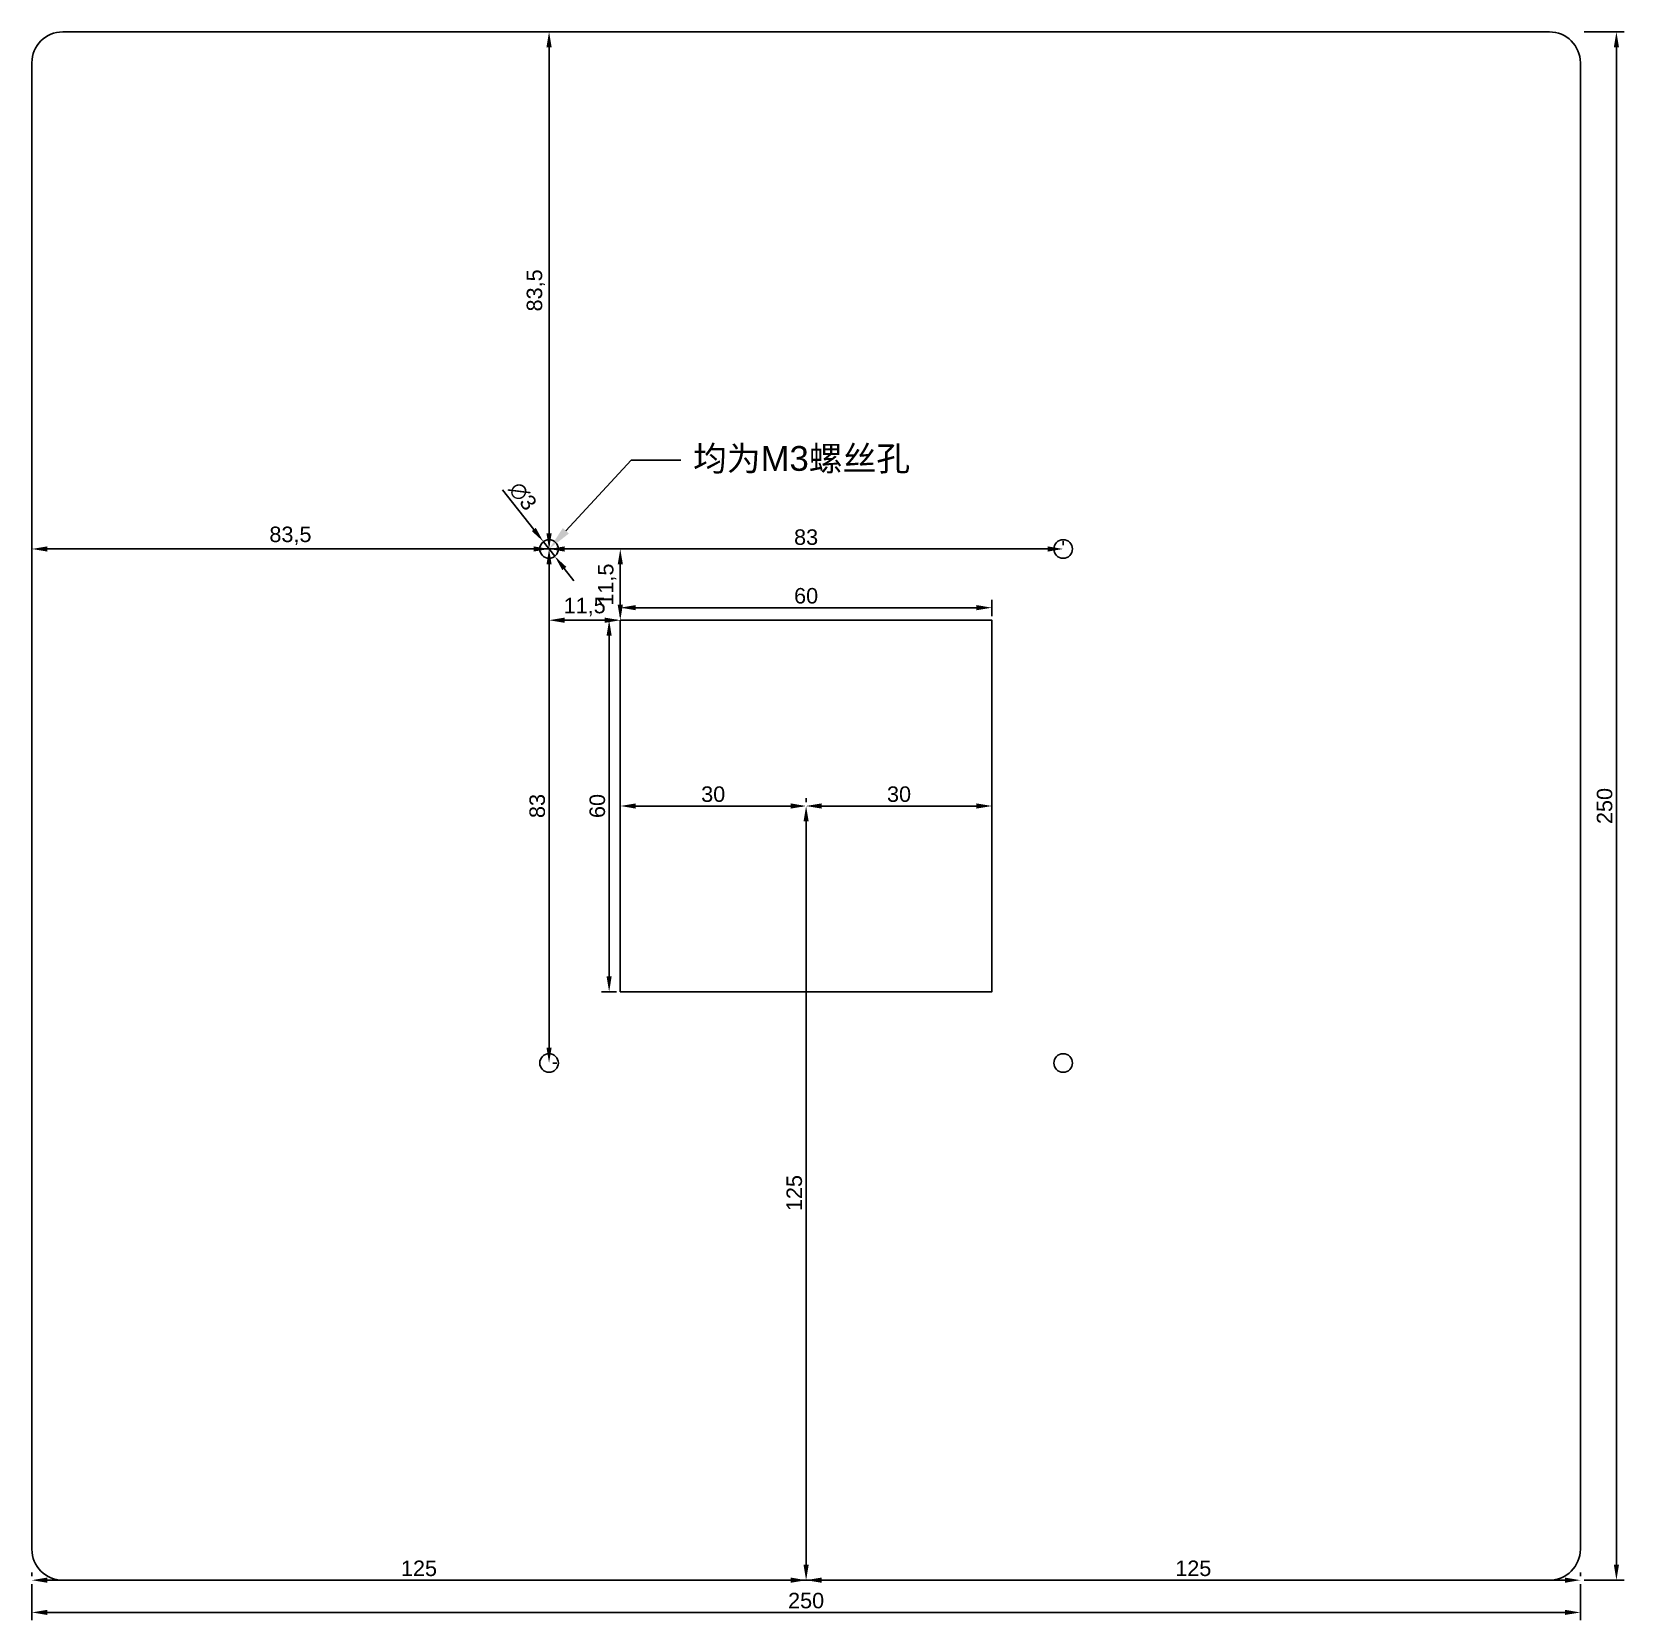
# Model space of a CAD drawing. Header units: millimetres. Extents: x 120 to 377, y 114 to 370.
import ezdxf
from ezdxf import colors
from ezdxf.entities.mleader import LeaderData, LeaderLine
from ezdxf.math import Vec2, Vec3

# ---------------------------------------------------------------- set-up
doc = ezdxf.new("R2010")
doc.units = ezdxf.units.MM
doc.styles.get("Standard").update_dxf_attribs({"font": 'arial.ttf'})
doc.dimstyles.new('ISO-25', dxfattribs={"dimtxt": 2.5, "dimasz": 2.5, "dimexe": 1.25, "dimexo": 0.625, "dimtad": 1, "dimtxsty": 'Standard', "dimcen": 2.5, "dimadec": 0, "dimazin": 0, "dimtfac": 1, "dimtmove": 0, "dimatfit": 3, "dimfxl": 1, "dimarcsym": 0})

# ---------------------------------------------------------------- blocks, each defined once
blk = doc.blocks.new('*D1')
at = {"color": 0, "lineweight": -2, "transparency": 16777216}
for p, q in [((120, 119.38), (120, 113.54)), ((370, 119.38), (370, 113.54)), ((122.5, 114.79), (367.5, 114.79))]:
    blk.add_line(p, q, dxfattribs=at)
at = {"color": 0, "transparency": 16777216}
for points in [[(122.5, 115.21), (122.5, 114.38), (120, 114.79)], [(367.5, 115.21), (367.5, 114.38), (370, 114.79)]]:
    blk.add_solid(points, dxfattribs=at)
at = {"layer": 'Defpoints', "color": 0, "transparency": 16777216}
for p in [(120, 120), (370, 120), (370, 114.79)]:
    blk.add_point(p, dxfattribs=at)
at = {"color": 0, "transparency": 16777216, "insert": (245, 116.69), "char_height": 2.5, "attachment_point": 5}
blk.add_mtext('250', dxfattribs=at)
blk = doc.blocks.new('*D2')
at = {"color": 0, "lineweight": -2, "transparency": 16777216}
for p, q in [((370.63, 370), (377.07, 370)), ((375.82, 367.5), (375.82, 122.5)), ((370.63, 120), (377.07, 120))]:
    blk.add_line(p, q, dxfattribs=at)
at = {"color": 0, "transparency": 16777216}
for points in [[(375.4, 367.5), (376.23, 367.5), (375.82, 370)], [(375.4, 122.5), (376.23, 122.5), (375.82, 120)]]:
    blk.add_solid(points, dxfattribs=at)
at = {"layer": 'Defpoints', "color": 0, "transparency": 16777216}
for p in [(370, 370), (370, 120), (375.82, 120)]:
    blk.add_point(p, dxfattribs=at)
at = {"color": 0, "transparency": 16777216, "insert": (373.92, 245), "char_height": 2.5, "attachment_point": 5, "rotation": 90}
blk.add_mtext('250', dxfattribs=at)
blk = doc.blocks.new('*D3')
at = {"color": 0, "lineweight": -2, "transparency": 16777216}
for p, q in [((206.62, 370), (202.25, 370)), ((203.5, 367.5), (203.5, 289)), ((206.62, 286.5), (202.25, 286.5))]:
    blk.add_line(p, q, dxfattribs=at)
at = {"color": 0, "transparency": 16777216}
for points in [[(203.08, 367.5), (203.92, 367.5), (203.5, 370)], [(203.08, 289), (203.92, 289), (203.5, 286.5)]]:
    blk.add_solid(points, dxfattribs=at)
at = {"layer": 'Defpoints', "color": 0, "transparency": 16777216}
for p in [(207.24, 370), (203.5, 286.5), (207.24, 286.5)]:
    blk.add_point(p, dxfattribs=at)
at = {"color": 0, "transparency": 16777216, "insert": (201.37, 328.25), "char_height": 2.5, "attachment_point": 5, "rotation": 90}
blk.add_mtext('83,5', dxfattribs=at)
blk = doc.blocks.new('*D4')
at = {"color": 0, "lineweight": -2, "transparency": 16777216}
for p, q in [((120, 285.88), (120, 285.25)), ((122.5, 286.5), (201, 286.5)), ((203.5, 287.12), (203.5, 287.75))]:
    blk.add_line(p, q, dxfattribs=at)
at = {"color": 0, "transparency": 16777216}
for points in [[(122.5, 286.92), (122.5, 286.08), (120, 286.5)], [(201, 286.92), (201, 286.08), (203.5, 286.5)]]:
    blk.add_solid(points, dxfattribs=at)
at = {"layer": 'Defpoints', "color": 0, "transparency": 16777216}
for p in [(120, 286.5), (203.5, 286.5), (203.5, 286.5)]:
    blk.add_point(p, dxfattribs=at)
at = {"color": 0, "transparency": 16777216, "insert": (161.75, 288.63), "char_height": 2.5, "attachment_point": 5}
blk.add_mtext('83,5', dxfattribs=at)
blk = doc.blocks.new('*D5')
at = {"color": 0, "lineweight": -2, "transparency": 16777216}
for p, q in [((203.5, 287.12), (203.5, 287.75)), ((206, 286.5), (284, 286.5)), ((286.5, 287.12), (286.5, 287.75))]:
    blk.add_line(p, q, dxfattribs=at)
at = {"color": 0, "transparency": 16777216}
for points in [[(206, 286.92), (206, 286.08), (203.5, 286.5)], [(284, 286.92), (284, 286.08), (286.5, 286.5)]]:
    blk.add_solid(points, dxfattribs=at)
at = {"layer": 'Defpoints', "color": 0, "transparency": 16777216}
for p in [(203.5, 286.5), (286.5, 286.5), (286.5, 286.5)]:
    blk.add_point(p, dxfattribs=at)
at = {"color": 0, "transparency": 16777216, "insert": (245, 288.4), "char_height": 2.5, "attachment_point": 5}
blk.add_mtext('83', dxfattribs=at)
blk = doc.blocks.new('*D6')
at = {"color": 0, "lineweight": -2, "transparency": 16777216}
for p, q in [((120, 120.62), (120, 121.25)), ((245, 120.62), (245, 121.25)), ((122.5, 120), (242.5, 120))]:
    blk.add_line(p, q, dxfattribs=at)
at = {"color": 0, "transparency": 16777216}
for points in [[(122.5, 120.42), (122.5, 119.58), (120, 120)], [(242.5, 120.42), (242.5, 119.58), (245, 120)]]:
    blk.add_solid(points, dxfattribs=at)
at = {"layer": 'Defpoints', "color": 0, "transparency": 16777216}
for p in [(120, 120), (245, 120), (245, 120)]:
    blk.add_point(p, dxfattribs=at)
at = {"color": 0, "transparency": 16777216, "insert": (182.5, 121.9), "char_height": 2.5, "attachment_point": 5}
blk.add_mtext('125', dxfattribs=at)
blk = doc.blocks.new('*D7')
at = {"color": 0, "lineweight": -2, "transparency": 16777216}
for p, q in [((245, 120.62), (245, 121.25)), ((370, 120.62), (370, 121.25)), ((247.5, 120), (367.5, 120))]:
    blk.add_line(p, q, dxfattribs=at)
at = {"color": 0, "transparency": 16777216}
for points in [[(247.5, 120.42), (247.5, 119.58), (245, 120)], [(367.5, 120.42), (367.5, 119.58), (370, 120)]]:
    blk.add_solid(points, dxfattribs=at)
at = {"layer": 'Defpoints', "color": 0, "transparency": 16777216}
for p in [(245, 120), (370, 120), (370, 120)]:
    blk.add_point(p, dxfattribs=at)
at = {"color": 0, "transparency": 16777216, "insert": (307.5, 121.9), "char_height": 2.5, "attachment_point": 5}
blk.add_mtext('125', dxfattribs=at)
blk = doc.blocks.new('*D8')
at = {"color": 0, "lineweight": -2, "transparency": 16777216}
for p, q in [((244.38, 245), (243.75, 245)), ((245, 122.5), (245, 242.5)), ((244.38, 120), (243.75, 120))]:
    blk.add_line(p, q, dxfattribs=at)
at = {"color": 0, "transparency": 16777216}
for points in [[(244.58, 242.5), (245.42, 242.5), (245, 245)], [(244.58, 122.5), (245.42, 122.5), (245, 120)]]:
    blk.add_solid(points, dxfattribs=at)
at = {"layer": 'Defpoints', "color": 0, "transparency": 16777216}
for p in [(245, 245), (245, 245), (245, 120)]:
    blk.add_point(p, dxfattribs=at)
at = {"color": 0, "transparency": 16777216, "insert": (243.1, 182.5), "char_height": 2.5, "attachment_point": 5, "rotation": 90}
blk.add_mtext('125', dxfattribs=at)
blk = doc.blocks.new('*D9')
at = {"color": 0, "lineweight": -2, "transparency": 16777216}
for p, q in [((245, 245.63), (245, 246.25)), ((272.5, 245), (247.5, 245)), ((275, 245.63), (275, 246.25))]:
    blk.add_line(p, q, dxfattribs=at)
at = {"color": 0, "transparency": 16777216}
for points in [[(247.5, 245.42), (247.5, 244.58), (245, 245)], [(272.5, 245.42), (272.5, 244.58), (275, 245)]]:
    blk.add_solid(points, dxfattribs=at)
at = {"layer": 'Defpoints', "color": 0, "transparency": 16777216}
for p in [(245, 245), (245, 245), (275, 245)]:
    blk.add_point(p, dxfattribs=at)
at = {"color": 0, "transparency": 16777216, "insert": (260, 246.9), "char_height": 2.5, "attachment_point": 5}
blk.add_mtext('30', dxfattribs=at)
blk = doc.blocks.new('*D10')
at = {"color": 0, "lineweight": -2, "transparency": 16777216}
for p, q in [((215, 275.63), (215, 278.27)), ((275, 275.63), (275, 278.27)), ((272.5, 277.02), (217.5, 277.02))]:
    blk.add_line(p, q, dxfattribs=at)
at = {"color": 0, "transparency": 16777216}
for points in [[(217.5, 277.44), (217.5, 276.61), (215, 277.02)], [(272.5, 277.44), (272.5, 276.61), (275, 277.02)]]:
    blk.add_solid(points, dxfattribs=at)
at = {"layer": 'Defpoints', "color": 0, "transparency": 16777216}
for p in [(215, 277.02), (215, 275), (275, 275)]:
    blk.add_point(p, dxfattribs=at)
at = {"color": 0, "transparency": 16777216, "insert": (245, 278.93), "char_height": 2.5, "attachment_point": 5}
blk.add_mtext('60', dxfattribs=at)
blk = doc.blocks.new('*D12')
at = {"color": 0, "lineweight": -2, "transparency": 16777216}
for p, q in [((215.63, 286.5), (216.25, 286.5)), ((215, 277.5), (215, 284)), ((215.63, 275), (216.25, 275))]:
    blk.add_line(p, q, dxfattribs=at)
at = {"color": 0, "transparency": 16777216}
for points in [[(214.58, 284), (215.42, 284), (215, 286.5)], [(214.58, 277.5), (215.42, 277.5), (215, 275)]]:
    blk.add_solid(points, dxfattribs=at)
at = {"layer": 'Defpoints', "color": 0, "transparency": 16777216}
for p in [(215, 286.5), (215, 286.5), (215, 275)]:
    blk.add_point(p, dxfattribs=at)
at = {"color": 0, "transparency": 16777216, "insert": (212.87, 280.75), "char_height": 2.5, "attachment_point": 5, "rotation": 90}
blk.add_mtext('11,5', dxfattribs=at)
blk = doc.blocks.new('*D14')
at = {"color": 0, "lineweight": -2, "transparency": 16777216}
for p, q in [((202.88, 286.5), (202.25, 286.5)), ((203.5, 284), (203.5, 206)), ((204.13, 203.5), (204.75, 203.5))]:
    blk.add_line(p, q, dxfattribs=at)
at = {"color": 0, "transparency": 16777216}
for points in [[(203.08, 284), (203.92, 284), (203.5, 286.5)], [(203.08, 206), (203.92, 206), (203.5, 203.5)]]:
    blk.add_solid(points, dxfattribs=at)
at = {"layer": 'Defpoints', "color": 0, "transparency": 16777216}
for p in [(203.5, 286.5), (203.5, 203.5), (203.5, 203.5)]:
    blk.add_point(p, dxfattribs=at)
at = {"color": 0, "transparency": 16777216, "insert": (201.6, 245), "char_height": 2.5, "attachment_point": 5, "rotation": 90}
blk.add_mtext('83', dxfattribs=at)
blk = doc.blocks.new('*D15')
at = {"color": 0, "lineweight": -2, "transparency": 16777216}
for p, q in [((203.5, 275.63), (203.5, 276.25)), ((215, 275.63), (215, 276.25)), ((212.5, 275), (206, 275))]:
    blk.add_line(p, q, dxfattribs=at)
at = {"color": 0, "transparency": 16777216}
for points in [[(206, 275.42), (206, 274.58), (203.5, 275)], [(212.5, 275.42), (212.5, 274.58), (215, 275)]]:
    blk.add_solid(points, dxfattribs=at)
at = {"layer": 'Defpoints', "color": 0, "transparency": 16777216}
for p in [(203.5, 275), (203.5, 275), (215, 275)]:
    blk.add_point(p, dxfattribs=at)
at = {"color": 0, "transparency": 16777216, "insert": (209.25, 277.13), "char_height": 2.5, "attachment_point": 5}
blk.add_mtext('11,5', dxfattribs=at)
blk = doc.blocks.new('*D16')
at = {"color": 0, "lineweight": -2, "transparency": 16777216}
for p, q in [((214.38, 275), (211.95, 275)), ((213.2, 272.5), (213.2, 217.5)), ((214.38, 215), (211.95, 215))]:
    blk.add_line(p, q, dxfattribs=at)
at = {"color": 0, "transparency": 16777216}
for points in [[(212.78, 272.5), (213.61, 272.5), (213.2, 275)], [(212.78, 217.5), (213.61, 217.5), (213.2, 215)]]:
    blk.add_solid(points, dxfattribs=at)
at = {"layer": 'Defpoints', "color": 0, "transparency": 16777216}
for p in [(215, 275), (213.2, 215), (215, 215)]:
    blk.add_point(p, dxfattribs=at)
at = {"color": 0, "transparency": 16777216, "insert": (211.3, 245), "char_height": 2.5, "attachment_point": 5, "rotation": 90}
blk.add_mtext('60', dxfattribs=at)
blk = doc.blocks.new('*D17')
at = {"color": 0, "lineweight": -2, "transparency": 16777216}
for p, q in [((196.01, 296.07), (201.04, 289.65)), ((204.42, 285.32), (202.58, 287.68)), ((205.96, 283.35), (207.51, 281.38))]:
    blk.add_line(p, q, dxfattribs=at)
at = {"color": 0, "transparency": 16777216}
for points in [[(201.36, 289.91), (200.71, 289.39), (202.58, 287.68)], [(206.29, 283.61), (205.64, 283.09), (204.42, 285.32)]]:
    blk.add_solid(points, dxfattribs=at)
at = {"layer": 'Defpoints', "color": 0, "transparency": 16777216}
for p in [(202.58, 287.68), (204.42, 285.32)]:
    blk.add_point(p, dxfattribs=at)
at = {"color": 0, "transparency": 16777216, "insert": (199.25, 295.02), "char_height": 2.5, "attachment_point": 5, "rotation": 308.0418}
blk.add_mtext('∅3', dxfattribs=at)
blk = doc.blocks.new('*D39')
at = {"color": 0, "lineweight": -2, "transparency": 16777216}
for p, q in [((215, 245.63), (215, 246.25)), ((217.5, 245), (242.5, 245)), ((245, 245.63), (245, 246.25))]:
    blk.add_line(p, q, dxfattribs=at)
at = {"color": 0, "transparency": 16777216}
for points in [[(217.5, 245.42), (217.5, 244.58), (215, 245)], [(242.5, 245.42), (242.5, 244.58), (245, 245)]]:
    blk.add_solid(points, dxfattribs=at)
at = {"layer": 'Defpoints', "color": 0, "transparency": 16777216}
for p in [(215, 245), (245, 245), (245, 245)]:
    blk.add_point(p, dxfattribs=at)
at = {"color": 0, "transparency": 16777216, "insert": (230, 246.9), "char_height": 2.5, "attachment_point": 5}
blk.add_mtext('30', dxfattribs=at)

msp = doc.modelspace()

# ---------------------------------------------------------------- linework, layer by layer
for p, q in [((125, 370), (365, 370)), ((120, 270), (120, 365)), ((370, 365), (370, 125)), ((120, 125), (120, 270)), ((365, 120), (125, 120))]:
    msp.add_line(p, q)
msp.add_lwpolyline([(215, 215), (275, 215), (275, 275), (215, 275)], close=True)
for centre in [(203.5, 286.5), (286.5, 286.5), (203.5, 203.5), (286.5, 203.5)]:
    msp.add_circle(centre, 1.5)
for centre, start, end in [((125, 365), 90, 180), ((365, 365), 0, 90), ((125, 125), 180, 270), ((365, 125), 270, 0)]:
    msp.add_arc(centre, 5, start, end)

# ---------------------------------------------------------------- dimensions: what is measured, and where the dimension line sits
for base, p1, p2, picture, middle in [((203.5, 286.5), (207.244, 370), (207.244, 286.5), '*D3', (201.373, 328.25)), ((375.817, 120), (370, 370), (370, 120), '*D2', (373.915, 245)), ((203.5, 203.5), (203.5, 286.5), (203.5, 203.5), '*D14', (201.598, 245)), ((215, 286.5), (215, 275), (215, 286.5), '*D12', (212.873, 280.75)), ((213.198, 215), (215, 275), (215, 215), '*D16', (211.297, 245)), ((245, 245), (245, 120), (245, 245), '*D8', (243.099, 182.5))]:
    dim = msp.add_linear_dim(base=base, p1=p1, p2=p2, angle=90, dimstyle='ISO-25')
    dim.commit()
    dim.dimension.update_dxf_attribs({"geometry": picture, "text_midpoint": middle})
dim = msp.add_diameter_dim_2p(p1=(204.424, 285.319), p2=(202.576, 287.681), dimstyle='ISO-25')
dim.commit()
dim.dimension.update_dxf_attribs({"geometry": '*D17', "text_midpoint": (199.251, 295.018)})
for base, p1, p2, picture, middle in [((203.5, 286.5), (120, 286.5), (203.5, 286.5), '*D4', (161.75, 288.627)), ((286.5, 286.5), (203.5, 286.5), (286.5, 286.5), '*D5', (245, 288.402)), ((215, 277.024), (275, 275), (215, 275), '*D10', (245, 278.926)), ((203.5, 275), (215, 275), (203.5, 275), '*D15', (209.25, 277.127)), ((245, 245), (215, 245), (245, 245), '*D39', (230, 246.902)), ((245, 245), (275, 245), (245, 245), '*D9', (260, 246.902)), ((245, 120), (120, 120), (245, 120), '*D6', (182.5, 121.901)), ((370, 120), (245, 120), (370, 120), '*D7', (307.5, 121.901)), ((370, 114.793), (120, 120), (370, 120), '*D1', (245, 116.695))]:
    dim = msp.add_linear_dim(base=base, p1=p1, p2=p2, dimstyle='ISO-25')
    dim.commit()
    dim.dimension.update_dxf_attribs({"geometry": picture, "text_midpoint": middle})

# ---------------------------------------------------------------- leaders
ml = msp.add_multileader_mtext('Standard')
ml.set_content('{\\fSimSun|b0|i0|c134|p2;\\C256;均为\\fArial|b0|i0|c0|p34;M3\\fSimSun|b0|i0|c134|p2;螺丝孔}', color=256)
ml.set_leader_properties()
ml.build(insert=Vec2(0, 0))
ctx = ml.context
ctx.base_point, ctx.plane_origin = Vec3(224.753, 300.838), Vec3(203.5, 286.5)
notes = []
notes.append((ctx, [(0, (1, 1, 0), (216.753, 300.838), (1, 0), 8, [(0, [(203.5, 286.5)], 0, [])])]))
ctx.mtext.insert, ctx.mtext.flow_direction = Vec3(226.753, 303.118), 5
for ctx, leaders in notes:
    for number, flags, end, landing, length, lines in leaders:
        leader = LeaderData()
        leader.index, (leader.has_last_leader_line, leader.has_dogleg_vector, leader.attachment_direction) = number, flags
        leader.last_leader_point, leader.dogleg_vector, leader.dogleg_length = Vec3(end), Vec3(landing), length
        for number, points, colour, breaks in lines:
            line = LeaderLine()
            line.index, line.vertices, line.color, line.breaks = number, Vec3.list(points), colors.encode_raw_color(colour), breaks
            leader.lines.append(line)
        ctx.leaders.append(leader)

doc.saveas('drawing.dxf')
